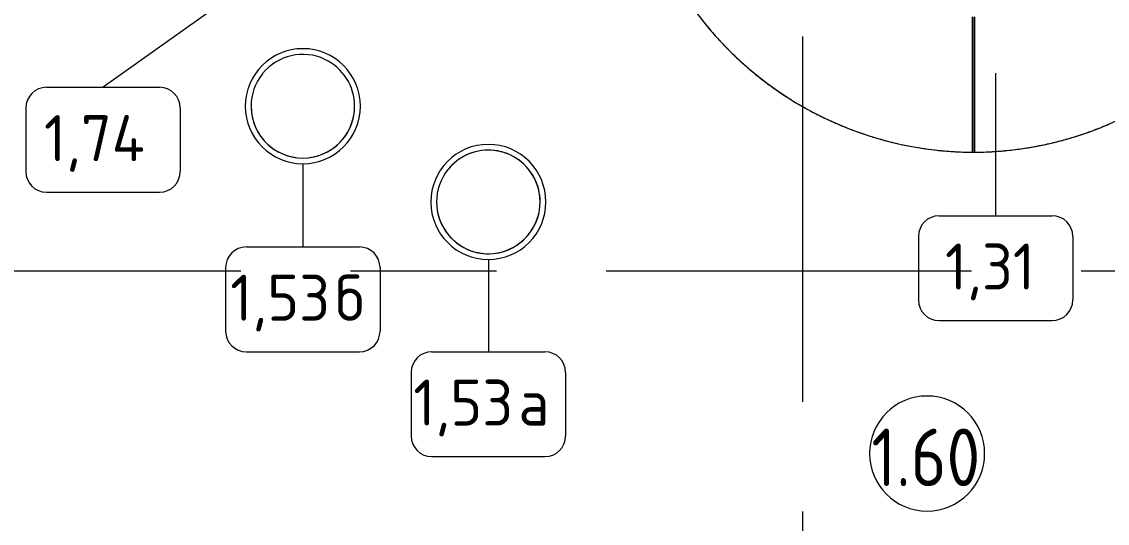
# Model space of a CAD drawing. Header units: millimetres. Extents: x 81494 to 296443, y -8553 to 29000.
# Drawn here: x 102416 to 107132, y 17053 to 19232 of the extents above; entities that cross this region are included whole.
import ezdxf

# ---------------------------------------------------------------- set-up
doc = ezdxf.new("R2010")
doc.units = ezdxf.units.MM
doc.linetypes.add('Осевая', pattern=[3175, 635, -476.25, 1587.5, -476.25])
for name, color, linetype, lineweight in [('A-AREA-IDEN', 7, 'Continuous', 9), ('I-FURN-IDEN', 7, 'Continuous', 9), ('Оси-2', 7, 'Осевая', 9)]:
    doc.layers.add(name, color=color, linetype=linetype, lineweight=lineweight)
doc.layers.add('I-FURN-1', color=9, linetype='Continuous', lineweight=9, true_color=0x808080)
doc.styles.add('GOST Common', font='GOST_Common.ttf', dxfattribs={"height": 200})
doc.styles.add('GOST Common_1', font='GOST_Common.ttf', dxfattribs={"width": 0.9, "height": 250})

# ---------------------------------------------------------------- blocks, each defined once
blk = doc.blocks.new('ПУФ1 - 1_53б-32041660-План расстановки мебели и оборудования 1 этажа в осях 23_1-33')
at = {"layer": 'I-FURN-1'}
for radius, start, end in [(250, 360, 180), (250, 0, 180), (225, 360, 141.0212), (225, 115.7143, 141.0212), (225, 0, 115.7143), (225, 141.4286, 180), (225, 141.4286, 180), (250, 180, 360), (225, 180, 360), (225, 180, 218.5714), (225, 218.5714, 360), (250, 180, 360)]:
    blk.add_arc((0, 0), radius, start, end, dxfattribs=at)
blk = doc.blocks.new('ПУФ1 - 1_53а-V34-План расстановки мебели и оборудования 1 этажа в осях 23_1-33')
at = {"layer": 'I-FURN-1'}
for radius, start, end in [(250, 360, 180), (250, 0, 180), (225, 64.8532, 141.0212), (225, 64.8532, 141.0212), (225, 360, 64.6931), (225, 0, 64.6931), (225, 141.4286, 180), (225, 141.4286, 180), (250, 180, 360), (225, 180, 360), (225, 180, 192.8571), (225, 295.7143, 360), (250, 180, 360), (225, 192.8571, 295.7143)]:
    blk.add_arc((0, 0), radius, start, end, dxfattribs=at)
blk = doc.blocks.new('Semeystvo1 - 1_31-26872179-План расстановки мебели и оборудования 1 этажа в осях 23_1-33')
at = {"layer": 'I-FURN-1'}
for p, q in [((-3.6, -1089.2), (-3.6, -501.5)), ((-3.6, -501.5), (-3.6, -1089.2)), ((5.3, -501.5), (5.3, -1089.2)), ((5.3, -1089.2), (5.3, -501.5)), ((401.3, -1033.6), (402.9, -1033.1)), ((402.9, -1033.1), (401.3, -1033.6)), ((529, -991.6), (530.3, -991.1)), ((530.3, -991.1), (529, -991.6)), ((137.3, -1082.6), (139.3, -1082.4)), ((139.3, -1082.4), (137.3, -1082.6))]:
    blk.add_line(p, q, dxfattribs=at)
for centre, start, end in [((6.4, 418.7), 208.407, 269.6185), ((6.4, 418.7), 208.407, 269.6185), ((-4.8, 418.7), 270.3815, 331.593), ((-4.8, 418.7), 270.3815, 331.593), ((6.4, 418.7), 218.6094, 218.9786), ((6.4, 418.7), 218.6094, 218.9786), ((6.4, 418.7), 218.9786, 221.6197), ((6.4, 418.7), 218.9786, 221.6197), ((6.4, 418.7), 221.6197, 224.051), ((6.4, 418.7), 221.6197, 224.051), ((6.4, 418.7), 224.051, 226.7008), ((6.4, 418.7), 224.051, 226.7008), ((6.4, 418.7), 226.7008, 228.8082), ((6.4, 418.7), 226.7008, 228.8082), ((6.4, 418.7), 228.8105, 229.1234), ((6.4, 418.7), 228.8105, 229.1234), ((6.4, 418.7), 229.1234, 231.7835), ((6.4, 418.7), 229.1234, 231.7835), ((6.4, 418.7), 231.7835, 233.9101), ((6.4, 418.7), 231.7835, 233.9101), ((6.4, 418.7), 233.9123, 234.1958), ((6.4, 418.7), 233.9123, 234.1958), ((6.4, 418.7), 234.1958, 236.8686), ((6.4, 418.7), 234.1958, 236.8686), ((6.4, 418.7), 236.8686, 239.0119), ((6.4, 418.7), 236.8686, 239.0119), ((6.4, 418.7), 239.0138, 239.2682), ((6.4, 418.7), 239.0138, 239.2682), ((6.4, 418.7), 239.2682, 241.9566), ((6.4, 418.7), 239.2682, 241.9566), ((6.4, 418.7), 241.9566, 244.3406), ((6.4, 418.7), 241.9566, 244.3406), ((6.4, 418.7), 244.3406, 247.049), ((6.4, 418.7), 244.3406, 247.049), ((6.4, 418.7), 247.049, 249.2135), ((6.4, 418.7), 247.049, 249.2135), ((-4.8, 418.7), 290.7857, 293.4862), ((-4.8, 418.7), 290.7857, 293.4862), ((6.4, 418.7), 249.2151, 249.413), ((6.4, 418.7), 249.2151, 249.413), ((6.4, 418.7), 249.413, 252.1476), ((6.4, 418.7), 249.413, 252.1476), ((6.4, 418.7), 252.1476, 254.3151), ((6.4, 418.7), 252.1476, 254.3151), ((6.4, 418.7), 254.3164, 254.4853), ((6.4, 418.7), 254.3164, 254.4853), ((6.4, 418.7), 254.4853, 257.256), ((6.4, 418.7), 254.4853, 257.256), ((-4.8, 418.7), 283.221, 285.6231), ((-4.8, 418.7), 283.221, 285.6231), ((-4.8, 418.7), 285.6846, 288.3504), ((-4.8, 418.7), 285.6846, 288.3504), ((-4.8, 418.7), 288.3504, 290.7318), ((-4.8, 418.7), 288.3504, 290.7318), ((6.4, 418.7), 257.256, 259.5577), ((6.4, 418.7), 257.256, 259.5577), ((6.4, 418.7), 259.5577, 262.3807), ((6.4, 418.7), 259.5577, 262.3807), ((6.4, 418.7), 262.3807, 264.5169), ((6.4, 418.7), 262.3807, 264.5169), ((6.4, 418.7), 264.5178, 264.6301), ((6.4, 418.7), 264.5178, 264.6301), ((6.4, 418.7), 264.6301, 267.536), ((6.4, 418.7), 264.6301, 267.536), ((-4.8, 418.7), 272.9742, 275.4056), ((-4.8, 418.7), 272.9742, 275.4056), ((-4.8, 418.7), 275.4829, 278.0961), ((-4.8, 418.7), 275.4829, 278.0961), ((-4.8, 418.7), 278.0961, 280.5144), ((-4.8, 418.7), 278.0961, 280.5144), ((-4.8, 418.7), 280.5144, 283.221), ((-4.8, 418.7), 280.5144, 283.221), ((6.4, 418.7), 267.536, 269.6182), ((6.4, 418.7), 267.536, 269.6182), ((6.4, 418.7), 269.6182, 269.7876), ((6.4, 418.7), 269.6182, 269.7876), ((-4.8, 418.7), 270.2124, 270.3818), ((-4.8, 418.7), 270.2124, 270.3818), ((-4.8, 418.7), 270.3818, 272.9742), ((-4.8, 418.7), 270.3818, 272.9742)]:
    blk.add_arc(centre, 1508, start, end, dxfattribs=at)
blk = doc.blocks.new('Марка_Мебель - В прямоуг_Balcon_Марка-25523697-План расстановки мебели и оборудования 1 этажа в осях 23_1-33')
at = {"layer": 'I-FURN-IDEN'}
for p, q in [((-2.455, 2.278), (2.455, 2.278)), ((-3.355, 1.378), (-3.355, -1.384)), ((3.355, 1.378), (3.355, -1.378)), ((-2.461, -2.278), (2.455, -2.278))]:
    blk.add_line(p, q, dxfattribs=at)
for centre, radius, start, end in [((-2.455, 1.378), 0.9, 90, 180), ((2.455, 1.378), 0.9, 0, 90), ((-2.461, -1.384), 0.893, 180, 270), ((2.455, -1.378), 0.9, 270, 0)]:
    blk.add_arc(centre, radius, start, end, dxfattribs=at)
blk = doc.blocks.new('Марка_Помещения - Номер-25198446-План расстановки мебели и оборудования 1 этажа в осях 23_1-33')
at = {"layer": 'A-AREA-IDEN'}
for start, end in [(360, 180), (180, 360)]:
    blk.add_arc((0, 0), 2.5, start, end, dxfattribs=at)

msp = doc.modelspace()

# ---------------------------------------------------------------- linework, layer by layer
at = {"layer": 'I-FURN-IDEN'}
for p, q in [((103380, 19381.6), (102769.5, 18946.7)), ((106647.4, 19008), (106647.4, 18388.9)), ((103637.5, 18614.6), (103637.5, 18253.4)), ((104443.5, 18198.8), (104443.5, 17797.9))]:
    msp.add_line(p, q, dxfattribs=at)
at = {"layer": 'Оси-2'}
for p, q in [((105810, 593.7), (105810, 19528.3)), ((84793.9, 18150), (122455, 18150))]:
    msp.add_line(p, q, dxfattribs=at)

# ---------------------------------------------------------------- block references
at = {"layer": 'A-AREA-IDEN', "xscale": 99.99999999999993, "yscale": 99.99999999999993, "zscale": 99.99999999999993}
msp.add_blockref('Марка_Помещения - Номер-25198446-План расстановки мебели и оборудования 1 этажа в осях 23_1-33', (106349.6, 17355.8), dxfattribs=at)
at = {"layer": 'I-FURN-1'}
for name, p in [('Semeystvo1 - 1_31-26872179-План расстановки мебели и оборудования 1 этажа в осях 23_1-33', (106550, 19754)), ('ПУФ1 - 1_53а-V34-План расстановки мебели и оборудования 1 этажа в осях 23_1-33', (103637.5, 18864.6)), ('ПУФ1 - 1_53б-32041660-План расстановки мебели и оборудования 1 этажа в осях 23_1-33', (104443.5, 18448.8))]:
    msp.add_blockref(name, p, dxfattribs=at)
at = {"layer": 'I-FURN-IDEN', "xscale": 99.99999999999993, "yscale": 99.99999999999993, "zscale": 99.99999999999993}
for p in [(102769.5, 18718.9), (106647.4, 18161.1), (103637.5, 18025.6), (104443.5, 17570.1)]:
    msp.add_blockref('Марка_Мебель - В прямоуг_Balcon_Марка-25523697-План расстановки мебели и оборудования 1 этажа в осях 23_1-33', p, dxfattribs=at)

# ---------------------------------------------------------------- texts
at = {"layer": 'A-AREA-IDEN', "insert": (106107.7, 17464.3), "char_height": 250, "width": 606.076, "attachment_point": 1, "style": 'GOST Common_1'}
msp.add_mtext('1.60', dxfattribs=at)
at = {"layer": 'I-FURN-IDEN', "char_height": 200, "attachment_point": 1, "style": 'GOST Common'}
for s, insert, width in [('1,74', (102513, 18826), 585.232), ('1,31', (106427.4, 18268.2), 497.046), ('1,53', (103322, 18132.7), 553.164), ('\\fGOST Common|b0|i0|c204|p34|;б', (103778.4, 18132.7), 176.371), ('1,53', (104117.5, 17677.2), 553.164), ('\\fGOST Common|b0|i0|c204|p34|;а', (104573.9, 17677.2), 200.422)]:
    msp.add_mtext(s, dxfattribs=dict(at, insert=insert, width=width))

doc.saveas('drawing.dxf')
